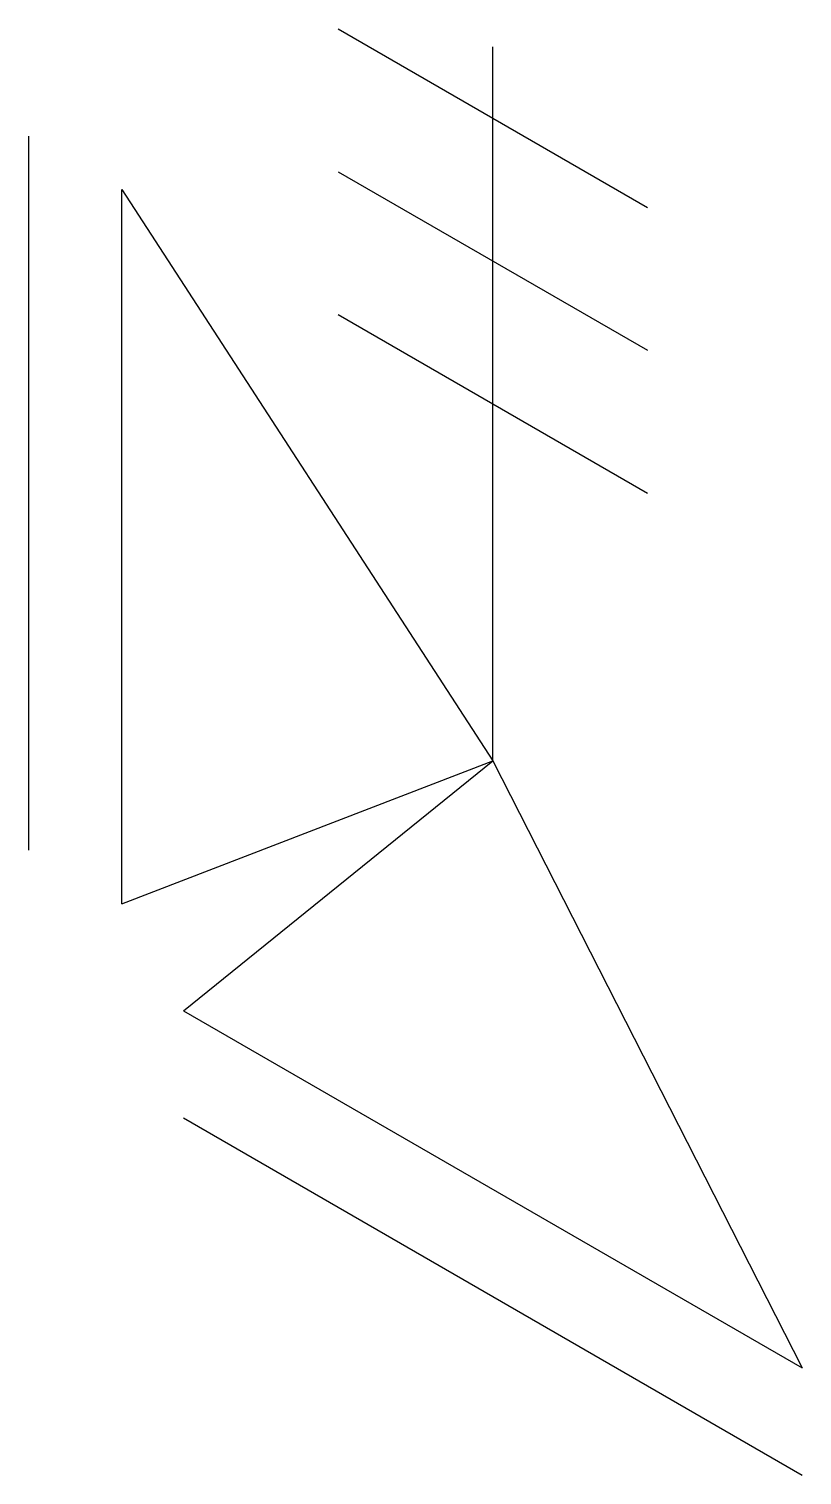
# Model space of a CAD drawing. Header units: millimetres. Extents: x -9946.794 to -9946.578, y -30.531 to -30.126.
import ezdxf

# ---------------------------------------------------------------- set-up
doc = ezdxf.new("R2010")
doc.units = ezdxf.units.MM
doc.layers.add('Tub_iso_válvulas', color=2, linetype='Continuous')

msp = doc.modelspace()

# ---------------------------------------------------------------- linework, layer by layer
at = {"layer": 'Tub_iso_válvulas', "color": 1}
for p, q in [((-9946.70781, -30.12605), (-9946.62121, -30.17605)), ((-9946.70781, -30.16605), (-9946.62121, -30.21605)), ((-9946.70781, -30.20605), (-9946.62121, -30.25605))]:
    msp.add_line(p, q, dxfattribs=at)
at = {"layer": 'Tub_iso_válvulas'}
for p, q in [((-9946.66451, -30.33105), (-9946.66451, -30.13105)), ((-9946.79441, -30.35605), (-9946.79441, -30.15605)), ((-9946.76843, -30.17105), (-9946.66451, -30.33105)), ((-9946.76843, -30.37105), (-9946.76843, -30.17105)), ((-9946.76843, -30.37105), (-9946.66451, -30.33105)), ((-9946.75111, -30.40105), (-9946.66451, -30.33105)), ((-9946.66451, -30.33105), (-9946.57791, -30.50105)), ((-9946.75111, -30.40105), (-9946.57791, -30.50105)), ((-9946.75111, -30.43105), (-9946.57791, -30.53105))]:
    msp.add_line(p, q, dxfattribs=at)

doc.saveas('drawing.dxf')
